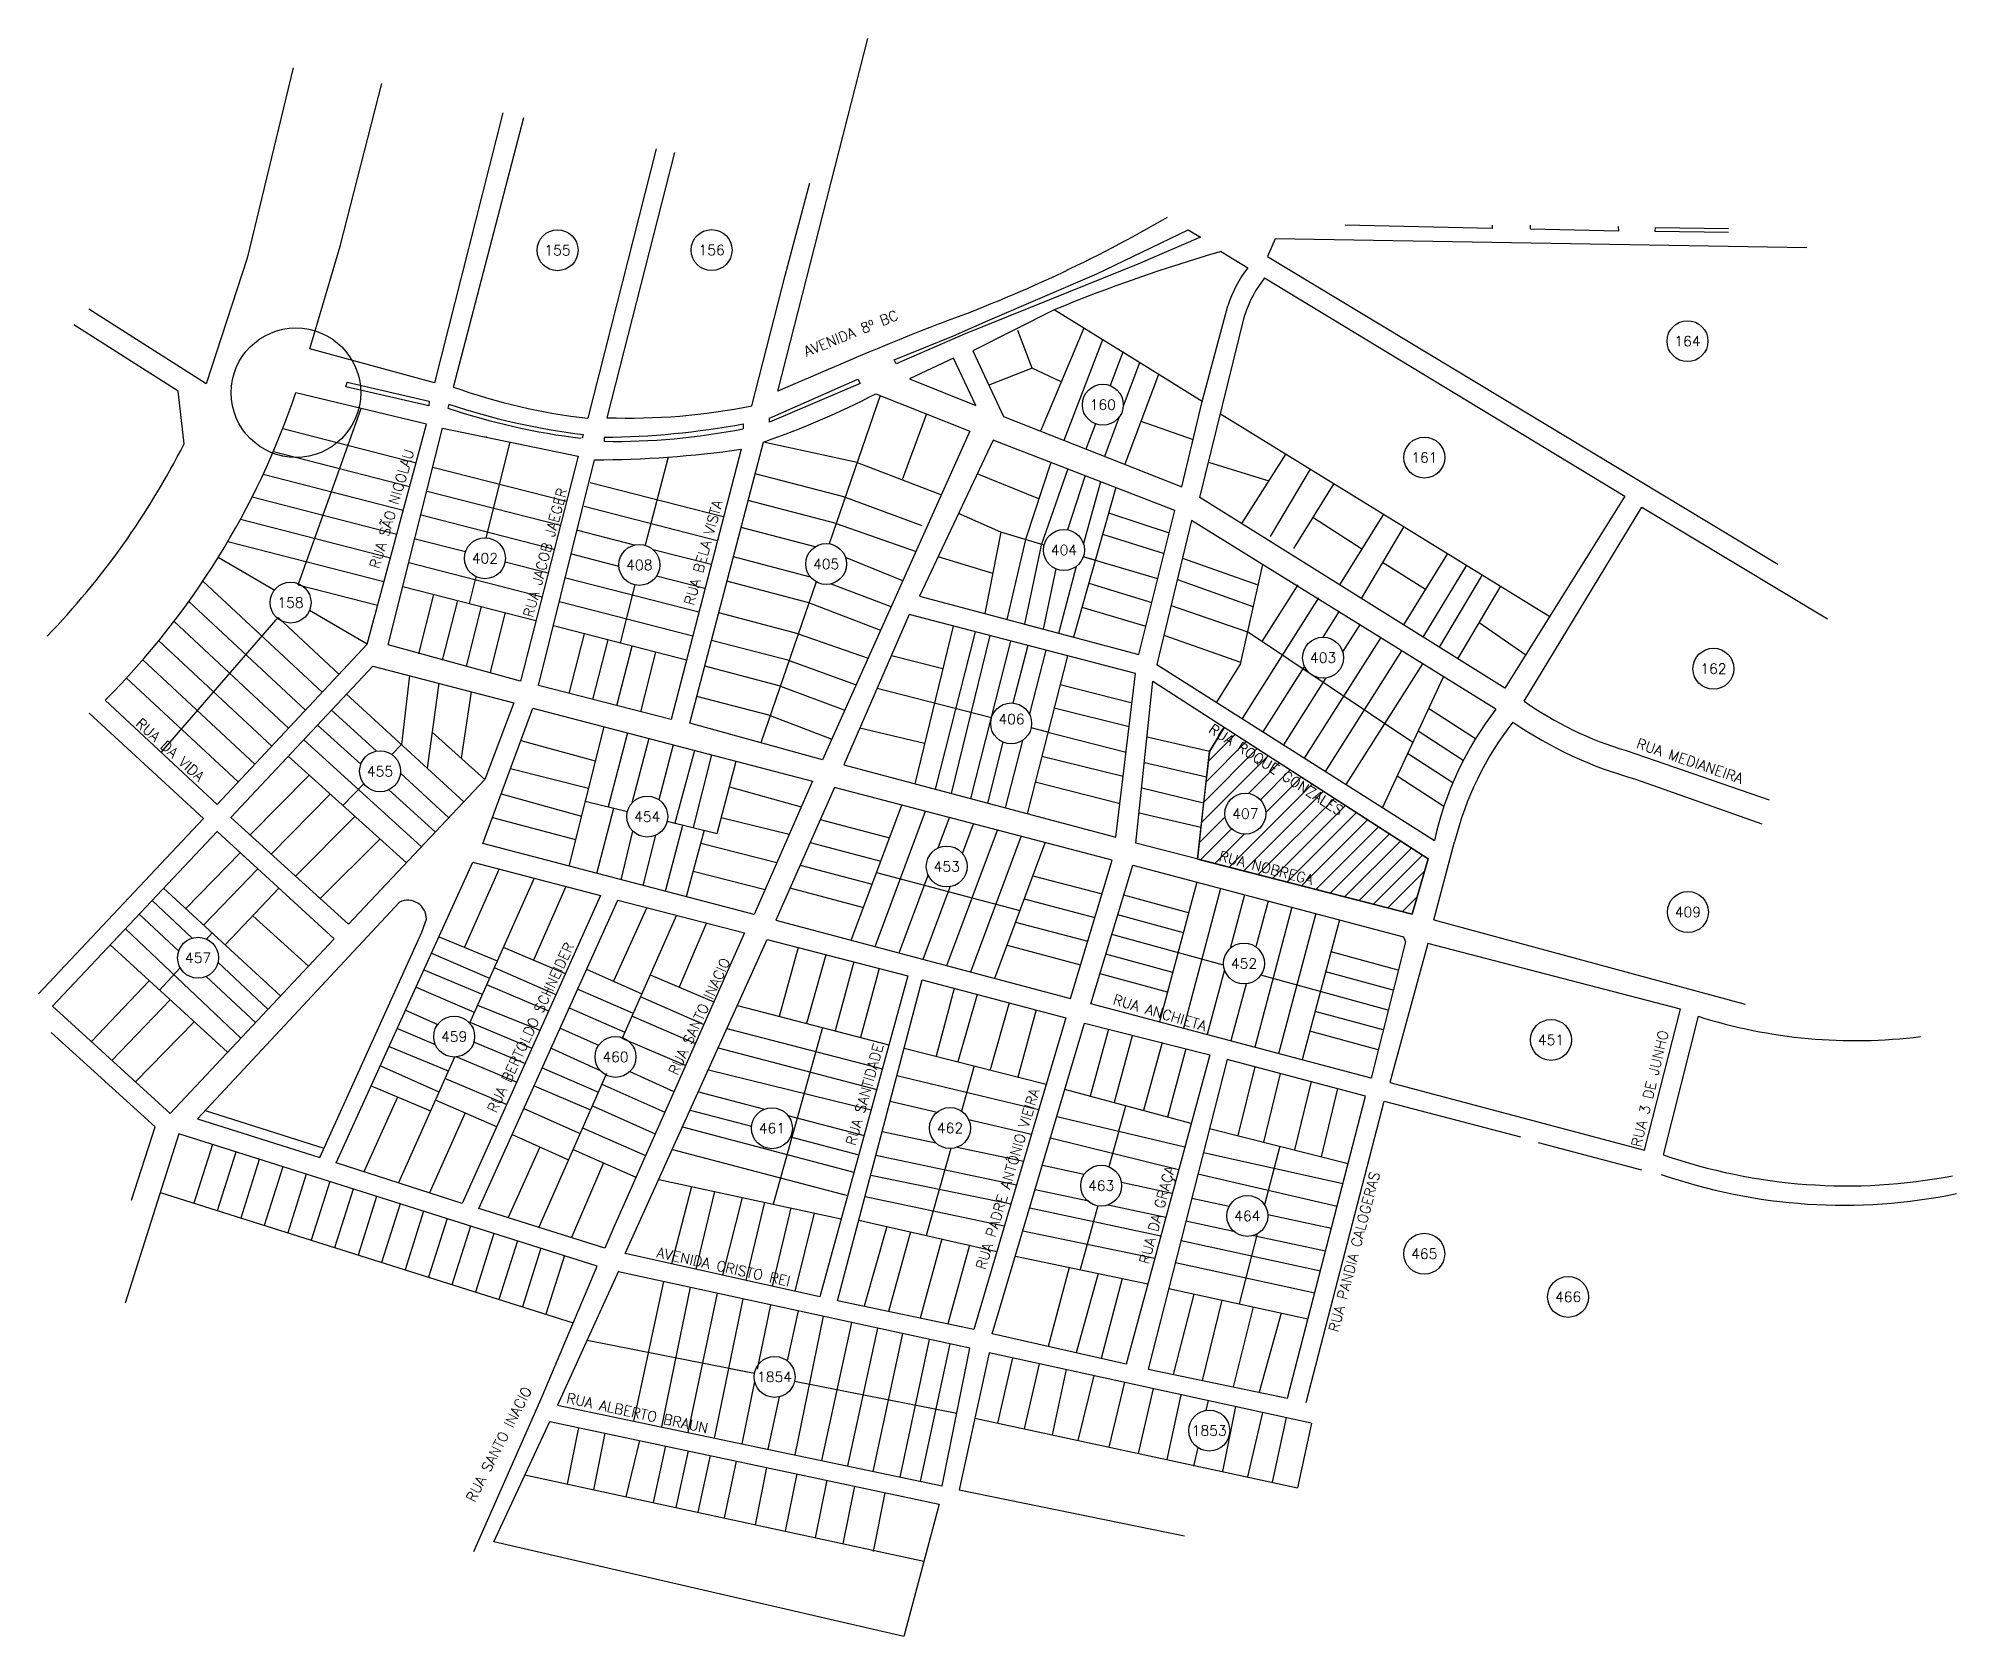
# Model space of a CAD drawing. Header units: feet. Extents: x 221 to 1156, y 203 to 982.
import ezdxf
from ezdxf.enums import TextEntityAlignment as Align

# ---------------------------------------------------------------- set-up
doc = ezdxf.new("R2010")
doc.units = ezdxf.units.FT
doc.header["$MEASUREMENT"] = 0
for name, color, linetype in [('DIVERSOS', 3, 'Continuous'), ('LOTES NOVOS', 1, 'Continuous'), ('QUADRAS', 1, 'Continuous'), ('TEXTO QUADRAS', 4, 'Continuous'), ('TEXTO RUAS NOVAS', 2, 'Continuous')]:
    doc.layers.add(name, color=color, linetype=linetype)
doc.styles.add('PADRAO_TXT', font='romans.shx')
doc.styles.add('ROMANS', font='romans.shx')

msp = doc.modelspace()

# ---------------------------------------------------------------- hatches: boundary and pattern name
at = {"layer": 'LOTES NOVOS'}
h = msp.add_hatch(dxfattribs=at)
h.set_pattern_fill('ANSI31', color=84, scale=50, style=0)
h.set_pattern_definition([(45, (599.3105, 543.4334), (-4.41942, 4.41942), [])])
h.paths.add_polyline_path([(786.04, 581.79), (890.84, 554.87), (898.61, 581.85), (799.19, 646), (791.96, 634.29), (790.54, 621.72), (789.1, 608.96), (787.78, 597.24)])
edge = h.paths.add_edge_path(flags=0)
edge.add_arc((809.45, 603.91), 9.98, 180, 360)
edge.add_arc((809.45, 603.91), 9.98, 0, 180)

# ---------------------------------------------------------------- linework, layer by layer
at = {"layer": 'DIVERSOS'}
for centre, radius in [((474.02, 878.65), 9.98), ((549.16, 878.74), 9.98), ((1025.07, 834.32), 9.98), ((346.43, 809.2), 31.58), ((739.95, 803.33), 9.98), ((896.73, 777.57), 9.98), ((720.99, 732.47), 9.98), ((438.6, 728.45), 9.98), ((513.93, 725.2), 9.98), ((605.03, 725.67), 9.98), ((343.81, 706.84), 9.98), ((847.36, 679.96), 9.98), ((1037.74, 674.6), 9.98), ((695.25, 647.9), 9.98), ((387.46, 624.58), 9.98), ((517.78, 602.48), 9.98), ((809.45, 603.91), 9.98), ((663.83, 578.16), 9.98), ((1025.29, 555.94), 9.98), ((298.72, 533.64), 9.98), ((808.79, 530.86), 9.98), ((423.6, 495.22), 9.98), ((958.52, 493.58), 9.98), ((502.28, 485.29), 9.98), ((578.57, 450.52), 9.98), ((665.41, 450.62), 9.98), ((739.14, 422.52), 9.98), ((810.41, 407.77), 9.98), ((896.7, 389.32), 9.98), ((966.86, 368.27), 9.98), ((579.86, 329.28), 9.98), ((791.84, 303.1), 9.98)]:
    msp.add_circle(centre, radius, dxfattribs=at)
at = {"layer": 'LOTES NOVOS'}
for points in [[(347.56, 715.44), (378.26, 801.52)], [(340.03, 791.71), (405.01, 775.04)], [(439.22, 787.48), (439.36, 788.01)], [(335.43, 780.5), (401.88, 763.45)], [(439.15, 738.42), (450.99, 785.06)], [(527.9, 777.77), (516.78, 734.77)], [(620.08, 775.19), (574.43, 785.12)], [(330.45, 769.39), (398.74, 751.87)], [(413.18, 772.94), (478.39, 756.22)], [(614.25, 758.2), (570.39, 769.68)], [(325.09, 758.37), (395.61, 740.28)], [(410.49, 761.25), (475.41, 744.59)], [(554.85, 748.58), (489.93, 765.25)], [(407.51, 749.62), (472.43, 732.97)], [(551.86, 736.96), (486.94, 753.62)], [(609.85, 745.35), (566.96, 756.58)], [(319.35, 747.46), (392.48, 728.7)], [(511.6, 734.91), (483.96, 742)], [(599.59, 734.04), (563.53, 743.48)], [(313.22, 736.64), (389.35, 717.11)], [(404.52, 738), (429.15, 731.68)], [(503.97, 724.47), (480.98, 730.38)], [(548.88, 725.34), (520.65, 732.58)], [(335.9, 712.93), (308.53, 728.87)], [(401.54, 726.37), (466.47, 709.72)], [(448.43, 726.73), (469.45, 721.34)], [(597.38, 719.26), (559.77, 729.11)], [(301.07, 717.31), (359.22, 663.2)], [(347.56, 715.44), (386.22, 705.53)], [(398.56, 714.75), (463.48, 698.1)], [(431.02, 706.42), (434.32, 719.43)], [(542.91, 702.09), (477.99, 718.75)], [(511.79, 715.44), (504.49, 687.17)], [(545.9, 713.71), (522.31, 719.77)], [(596.62, 706.77), (556.66, 717.23)], [(834.99, 715.53), (817.41, 687.84)], [(294.16, 707.34), (351.03, 654.43)], [(381.11, 686.61), (353.01, 702.97)], [(413.58, 710.85), (406.19, 681.78)], [(425.21, 707.9), (417.82, 678.82)], [(436.84, 704.95), (429.45, 675.87)], [(448.47, 701.99), (441.09, 672.92)], [(539.93, 690.47), (475.01, 707.13)], [(591.42, 691.61), (552.61, 701.77)], [(845.12, 709.1), (807.83, 650.36)], [(855.25, 702.67), (847.17, 689.94)], [(280.7, 633.81), (337.74, 699.58)], [(286.98, 697.64), (342.83, 645.66)], [(337.74, 699.58), (367.42, 671.96)], [(536.95, 678.84), (472.03, 695.51)], [(891.16, 638.69), (810.43, 692.5)], [(865.38, 696.24), (856.91, 682.89)], [(279.52, 688.19), (334.64, 636.9)], [(479.69, 662.57), (487.16, 691.62)], [(479.69, 662.57), (487.16, 691.62)], [(491.31, 659.58), (498.78, 688.64)], [(502.94, 656.6), (510.41, 685.66)], [(586.93, 678.53), (549.12, 688.43)], [(875.51, 689.81), (838.17, 630.98)], [(885.64, 683.38), (848.3, 624.55)], [(271.79, 678.99), (326.44, 628.13)], [(514.56, 653.62), (522.03, 682.67)], [(582.68, 666.11), (545.81, 675.76)], [(838.25, 675.88), (817.91, 643.84)], [(895.77, 676.95), (858.43, 618.12)], [(263.79, 670.04), (318.25, 619.36)], [(848.77, 670.07), (828.04, 637.41)], [(876.27, 606.79), (906.05, 670.59)], [(577.74, 651.71), (541.96, 661.08)], [(921.63, 640.38), (898.85, 655.16)], [(915.75, 629.89), (893.72, 644.18)], [(910.63, 618.92), (888.6, 633.2)], [(906.28, 607.43), (883.47, 622.22)], [(617.28, 542.18), (641.87, 608.14)], [(602.17, 601.01), (635.89, 592.11)], [(628.94, 539.09), (653.53, 605.08)], [(659.69, 587.25), (665.2, 602.01)], [(671.5, 584.56), (676.86, 598.95)], [(597.24, 589.9), (631.68, 580.81)], [(663.9, 529.82), (688.52, 595.89)], [(675.56, 526.73), (700.19, 592.82)], [(687.21, 523.64), (711.85, 589.76)], [(592.31, 578.79), (627.47, 569.51)], [(629.57, 575.16), (699.53, 556.7)], [(640.59, 536), (654.75, 574)], [(705.85, 573.65), (739.57, 564.75)], [(587.38, 567.68), (623.26, 558.21)], [(652.25, 532.91), (665.44, 568.31)], [(701.64, 562.35), (736.08, 553.26)], [(781.79, 555.5), (750.19, 564.14)], [(785.79, 570.52), (767.65, 502.33)], [(797.39, 567.45), (779.25, 499.25)], [(808.99, 564.39), (802.03, 538.21)], [(820.59, 561.32), (814.64, 538.95)], [(779.22, 545.84), (747.29, 554.57)], [(832.19, 558.25), (814.04, 490.02)], [(843.79, 555.19), (825.62, 486.85)], [(855.4, 552.12), (837.24, 483.86)], [(697.43, 551.05), (732.59, 541.77)], [(798.83, 530.11), (744.39, 544.99)], [(693.22, 539.75), (729.1, 530.28)], [(774.08, 526.51), (741.49, 535.42)], [(884.01, 527.55), (851.24, 536.51)], [(771.51, 516.84), (738.59, 525.84)], [(799.27, 527.84), (790.85, 496.18)], [(879.11, 508.16), (816.97, 525.15)], [(881.56, 517.85), (848.67, 526.85)], [(809.85, 520.94), (802.45, 493.1)], [(876.66, 498.46), (843.53, 507.52)], [(742.64, 498.79), (733.82, 466.15)], [(874.21, 488.76), (840.96, 497.85)], [(754.22, 495.66), (745.4, 463.02)], [(768.83, 492.36), (759.85, 459.11)], [(780.42, 489.23), (771.43, 455.98)], [(783.01, 452.85), (721.44, 469.49)], [(747.81, 449.05), (751.17, 461.46)], [(305.67, 442.54), (296.65, 413.93)], [(317.12, 438.93), (308.09, 410.32)], [(328.56, 435.32), (319.54, 406.71)], [(340.01, 431.71), (330.98, 403.1)], [(351.45, 428.1), (342.43, 399.49)], [(362.89, 424.49), (353.87, 395.88)], [(280.19, 419.12), (481.67, 355.58)], [(374.34, 420.88), (365.32, 392.27)], [(385.78, 417.27), (376.76, 388.66)], [(397.23, 413.66), (388.2, 385.05)], [(408.67, 410.05), (399.65, 381.44)], [(420.12, 406.44), (411.09, 377.83)], [(431.56, 402.84), (422.54, 374.22)], [(443, 399.23), (433.98, 370.61)], [(454.45, 395.62), (445.43, 367.01)], [(465.89, 392.01), (456.87, 363.4)], [(477.34, 388.4), (468.31, 359.79)]]:
    msp.add_lwpolyline(points, dxfattribs=at)
at = {"layer": 'LOTES NOVOS', "color": 74, "lineweight": 30}
msp.add_lwpolyline([(786.04, 581.79), (890.84, 554.87), (898.61, 581.85), (799.19, 646), (791.96, 634.29), (790.54, 621.72), (789.1, 608.96), (787.78, 597.24)], close=True, dxfattribs=at)
at = {"layer": 'QUADRAS'}
for p, q in [((581.47, 809.92), (625.33, 981.97)), ((345.01, 967.54), (322.59, 874.76)), ((368, 880.72), (388.34, 960.02)), ((447.31, 945.71), (414.03, 814)), ((423.32, 811.93), (457.52, 943.4)), ((522.06, 928.17), (488.78, 796.7)), ((531.11, 926.33), (498.11, 797)), ((585.03, 866.35), (597.05, 911.57)), ((929.77, 889.21), (858.21, 890.81)), ((929.77, 890.88), (929.77, 889.21)), ((948.53, 888.89), (948.53, 890.9)), ((991.4, 887.98), (948.53, 888.89)), ((991.31, 890.16), (991.4, 887.98)), ((1009.25, 887.79), (1009.43, 889.76)), ((1009.43, 889.76), (1045.05, 889.19)), ((353.2, 830.63), (368, 880.72)), ((736.98, 867.08), (781.58, 888.67)), ((787.63, 885.05), (757.04, 871.89)), ((781.58, 888.67), (787.63, 885.05)), ((824.05, 884.17), (820.23, 875.55)), ((1083.24, 879.81), (824.05, 884.17)), ((1045.05, 887.38), (1009.25, 887.79)), ((322.59, 874.76), (302.63, 813.49)), ((757.04, 871.89), (714.77, 854.83)), ((797.32, 878.21), (810.69, 870.09)), ((820.23, 875.55), (1069.19, 725.54)), ((568.85, 802.81), (585.03, 866.35)), ((684, 844.39), (736.98, 867.08)), ((818.82, 865.24), (994.53, 758.72)), ((714.77, 854.83), (672.86, 837.85)), ((788.45, 804.85), (800.9, 851.52)), ((289, 809.98), (238.07, 842.22)), ((302.63, 813.49), (245.52, 849.93)), ((667.06, 836.95), (684, 844.39)), ((716.2, 849.58), (676.52, 829.6)), ((754.06, 826.14), (716.2, 849.58)), ((787.27, 758.08), (809.13, 847.09)), ((638.2, 825.17), (667.06, 836.95)), ((672.86, 837.85), (639.24, 823.27)), ((705.53, 821.1), (698.52, 839.59)), ((730.7, 840.6), (709.52, 790.48)), ((739.84, 834.94), (720.99, 785.95)), ((414.03, 814), (353.2, 830.63)), ((639.24, 823.27), (638.2, 825.17)), ((667.06, 826.09), (645.68, 816)), ((677.99, 802.88), (667.06, 826.09)), ((676.52, 829.6), (691.57, 797.55)), ((749.63, 828.88), (743.47, 812.67)), ((788.45, 804.85), (749.63, 828.88)), ((757.84, 823.8), (749.9, 802.55)), ((370.81, 812.09), (371.47, 814.33)), ((371.47, 814.33), (411.47, 805.14)), ((577.44, 796.71), (620.4, 815.82)), ((620.4, 815.82), (621.65, 813.65)), ((645.68, 816), (677.99, 802.88)), ((705.53, 821.1), (684.38, 812.87)), ((719.63, 814.41), (705.53, 821.1)), ((767.05, 818.1), (750.6, 774.29)), ((291.91, 784.27), (289, 809.98)), ((410.08, 793.83), (346.43, 809.2)), ((411.19, 802.8), (370.81, 812.09)), ((411.47, 805.14), (411.19, 802.8)), ((621.65, 813.65), (577.44, 794.85)), ((631.28, 807.86), (606.48, 735.55)), ((629.19, 808.69), (675.16, 790.38)), ((778.42, 763.32), (788.45, 804.85)), ((421.08, 803.62), (420.58, 801.63)), ((577.44, 794.85), (577.44, 796.71)), ((653.92, 798.84), (642.15, 766.75)), ((691.57, 797.55), (778.42, 763.32)), ((747.97, 797.39), (740.79, 778.15)), ((758.52, 795.38), (784, 786.44)), ((797.3, 798.91), (957.88, 700.1)), ((381.11, 686.61), (410.08, 793.83)), ((391.4, 686.24), (417.94, 791.86)), ((417.94, 791.86), (484.04, 778.25)), ((486.55, 788.8), (486.06, 786.94)), ((496.69, 787.42), (496.82, 785.48)), ((564.62, 793.94), (564.62, 791.63)), ((675.16, 790.38), (603.28, 630.15)), ((686.48, 786.12), (650.51, 710.01)), ((775.09, 751.75), (686.48, 786.12)), ((736.38, 794), (731.73, 781.72)), ((484.04, 778.25), (455.88, 668.46)), ((464.81, 666.39), (492.08, 776.47)), ((563.53, 781.61), (529.44, 649.8)), ((538.56, 648.07), (574.43, 785.12)), ((829.12, 779.33), (807.64, 745.33)), ((620.08, 775.19), (661.28, 759.44)), ((708.73, 757.43), (678.65, 769.55)), ((714.56, 775.23), (702.21, 737.56)), ((722.8, 772.04), (709.84, 734.87)), ((731.29, 768.74), (722.67, 742.31)), ((791.49, 775.26), (820.83, 766.21)), ((841.08, 771.97), (821.49, 739.13)), ((614.25, 758.2), (651.68, 744.44)), ((746.3, 762.92), (725.61, 690.03)), ((738.88, 765.8), (730.47, 735.6)), ((935.96, 665.03), (787.27, 758.08)), ((852.54, 764.92), (832.89, 733.24)), ((994.53, 758.72), (935.96, 665.03)), ((690.26, 741.1), (669.56, 750.33)), ((742.79, 750.56), (772.36, 740.87)), ((757.45, 681.56), (775.09, 751.75)), ((842.32, 748.44), (866.26, 733.11)), ((876.77, 750.01), (855.3, 715.51)), ((945.4, 658.79), (1002.81, 753.4)), ((1002.81, 753.4), (1093.42, 699)), ((609.85, 745.35), (648.85, 731.73)), ((690.26, 741.1), (682.43, 701.51)), ((711.3, 734.87), (690.26, 741.1)), ((739.84, 740.13), (769.82, 730.79)), ((783.2, 746.82), (766.3, 676.73)), ((931.65, 654.94), (783.2, 746.82)), ((886.69, 743.91), (865.88, 708.88)), ((702.21, 737.56), (693.21, 698.65)), ((709.84, 734.87), (701.8, 696.36)), ((908.02, 730.78), (886.55, 695.95)), ((642.46, 717.47), (614.51, 728.82)), ((686.28, 720.97), (659.59, 729.23)), ((711.04, 693.9), (717.18, 723.24)), ((718.55, 691.91), (727.06, 724.54)), ((766.72, 718.44), (730.42, 729.2)), ((736.24, 727.48), (730.42, 729.2)), ((778.79, 728.52), (815.54, 715.55)), ((817.74, 725.44), (806.94, 676.77)), ((876.41, 726.6), (897.28, 713.36)), ((917.28, 725.09), (896.03, 690.02)), ((924.97, 720.35), (903.92, 685.08)), ((600.12, 716.98), (573.2, 638.48)), ((636.73, 704.71), (607.19, 715.92)), ((733.08, 716.33), (763.8, 706.83)), ((776.3, 718.17), (813.18, 704.89)), ((933.85, 714.89), (912.94, 679.43)), ((631.62, 693.31), (596.62, 706.77)), ((650.51, 710.01), (757.45, 681.56)), ((729.77, 704.68), (760.92, 695.36)), ((773.23, 705.44), (810.43, 692.5)), ((645.55, 700.97), (613.62, 627.65)), ((755.91, 672.21), (645.55, 700.97)), ((666.99, 695.38), (648.21, 618.46)), ((677.65, 692.6), (658.21, 615.8)), ((701.8, 696.36), (711.04, 693.9)), ((923.4, 697.16), (946.2, 681.41)), ((308.01, 608.41), (381.11, 686.61)), ((455.88, 668.46), (391.4, 686.24)), ((591.42, 691.61), (625.49, 679.66)), ((684.79, 690.74), (666.01, 613.73)), ((694.93, 688.1), (675.34, 611.26)), ((703.32, 685.91), (696.13, 657.85)), ((712.07, 683.63), (704.11, 652.52)), ((769.75, 691.02), (807.15, 677.74)), ((314.73, 602.03), (383.99, 675.92)), ((383.99, 675.92), (452.76, 657.92)), ((586.93, 678.53), (619.69, 666.73)), ((636.89, 681.07), (661.94, 674.69)), ((722.65, 680.87), (703.02, 603.9)), ((766.3, 676.73), (901.66, 590.81)), ((806.94, 676.77), (795.38, 658.27)), ((401.76, 671.26), (397.92, 637.67)), ((416.12, 667.51), (410.5, 626.13)), ((529.44, 649.8), (464.81, 666.39)), ((582.68, 666.11), (614.12, 654.31)), ((685.67, 650.71), (629.84, 664.88)), ((719.07, 666.85), (754.2, 657.94)), ((746.36, 592.39), (755.91, 672.21)), ((756.1, 589.48), (764.36, 668.46)), ((764.36, 668.46), (898.61, 581.85)), ((253.4, 659.22), (308.01, 608.41)), ((371.15, 662.22), (428.4, 609.71)), ((431.84, 663.39), (426.97, 631.02)), ((437.57, 589.37), (461.98, 655.35)), ((452.76, 657.92), (438.63, 620.55)), ((461.98, 655.35), (598.35, 619.76)), ((716.19, 655.54), (752.83, 646.5)), ((245.64, 652.91), (301.39, 601.49)), ((357, 647.13), (378.07, 627.99)), ((363.85, 654.43), (385.68, 634.4)), ((496.62, 646.31), (479.58, 578.37)), ((603.28, 630.15), (538.56, 648.07)), ((577.74, 651.71), (607.8, 640.22)), ((621.5, 645.74), (653.05, 638.26)), ((685.67, 650.71), (685.41, 650.77)), ((713.17, 643.72), (705.01, 645.79)), ((791.96, 634.29), (799.19, 646)), ((350.3, 639.98), (407.61, 587.67)), ((393.2, 632.75), (397.92, 637.67)), ((412.88, 643.68), (438.63, 620.55)), ((456.13, 639.55), (492.43, 629.62)), ((508.11, 643.31), (498.78, 607.28)), ((518.48, 640.61), (510.2, 608.97)), ((530.36, 637.51), (523.41, 610.72)), ((691.24, 638.76), (683.64, 609.05)), ((700.8, 639.6), (692.38, 606.73)), ((713.17, 643.72), (751.33, 633.96)), ((791.96, 634.29), (761.51, 641.16)), ((342.72, 631.9), (400.31, 579.92)), ((540.78, 634.79), (531.29, 599.32)), ((549.18, 632.6), (540.11, 597.16)), ((551.81, 594.29), (561.17, 629.46)), ((613.62, 627.65), (746.36, 592.39)), ((710.18, 631.97), (749.93, 622.22)), ((790.54, 621.72), (760.2, 628.7)), ((786.04, 581.79), (791.96, 634.29)), ((995.15, 634.74), (1064.94, 610.72)), ((324.06, 593.56), (352.84, 622.76)), ((369.32, 607.88), (379.53, 618.51)), ((438.63, 620.55), (372.07, 549.98)), ((397.4, 623.65), (421.07, 601.93)), ((451.1, 625.97), (489.09, 616.3)), ((598.35, 619.76), (569.86, 554.74)), ((706.99, 619.44), (748.34, 608.91)), ((999.8, 620.79), (1061.4, 598.96)), ((334.33, 584.24), (363.14, 613.47)), ((391.75, 615.57), (414.47, 594.94)), ((446.5, 613.51), (485.68, 602.7)), ((487.52, 610.04), (508.11, 604.99)), ((557.84, 616.96), (592.86, 607.25)), ((609.15, 616.73), (580.4, 551.96)), ((744.56, 581.17), (609.15, 616.73)), ((789.1, 608.96), (758.92, 616.42)), ((301.39, 601.49), (220.83, 516.02)), ((372.07, 549.98), (314.73, 602.03)), ((346.17, 573.49), (375.18, 602.6)), ((442.28, 602.11), (482.82, 591.31)), ((493.21, 574.81), (501.43, 606.63)), ((527.51, 600.24), (551.81, 594.29)), ((527.51, 600.24), (531.29, 599.32)), ((553.89, 602.12), (587.01, 593.89)), ((787.78, 597.24), (757.64, 604.2)), ((227.74, 510.07), (307.98, 595.23)), ((307.98, 595.23), (365.01, 542.84)), ((358.2, 562.57), (387.42, 591.55)), ((569.86, 554.74), (437.57, 589.37)), ((505.03, 571.71), (510.73, 595.41)), ((515.79, 568.89), (522.01, 593.43)), ((526.66, 566.05), (535.19, 598.36)), ((545.54, 595.83), (536.68, 563.43)), ((543.83, 589.57), (580.98, 580.13)), ((890.84, 554.87), (756.1, 589.48)), ((901.42, 552.2), (911.47, 590.1)), ((319.3, 584.83), (292.74, 557.61)), ((327.8, 577.02), (318.65, 585.43)), ((318.65, 585.43), (319.3, 584.83)), ((366.05, 433.6), (432.78, 580.3)), ((432.78, 580.3), (494.89, 564.06)), ((724.11, 513.86), (744.56, 581.17)), ((898.61, 581.85), (890.84, 554.87)), ((301.44, 549.61), (327.8, 577.02)), ((445.49, 576.98), (428.57, 538.78)), ((462.56, 572.51), (431.09, 501.81)), ((540.1, 575.94), (575.2, 566.94)), ((734.17, 511.22), (754.62, 578.76)), ((754.62, 578.76), (886.56, 543.88)), ((276.32, 561.63), (295.9, 543.22)), ((281.91, 567.56), (338.98, 515.11)), ((311.95, 539.95), (338.15, 567.52)), ((494.89, 564.06), (427.52, 413.84)), ((435.68, 411.45), (503.37, 561.8)), ((478.03, 568.47), (462.29, 532.55)), ((503.37, 561.8), (565.16, 545.88)), ((269.97, 554.88), (289.29, 536.92)), ((396.95, 560.75), (298.49, 455.12)), ((325.45, 554.16), (352.6, 529.62)), ((407.85, 546.06), (410.08, 552.45)), ((517.51, 558.16), (501.37, 522.18)), ((532.01, 554.42), (505.65, 494.69)), ((580.4, 551.96), (724.11, 513.86)), ((901.42, 552.2), (1053.15, 511)), ((263.29, 547.8), (319.64, 494.5)), ((365.01, 542.84), (285.09, 457.69)), ((302.81, 542.75), (305.6, 545.79)), ((358.04, 436.31), (407.85, 546.06)), ((416.23, 543.93), (444.57, 532.09)), ((565.16, 545.88), (501.95, 403.5)), ((546.67, 550.64), (533.33, 519.31)), ((886.56, 543.88), (887.49, 541.35)), ((255.85, 539.9), (313.11, 487.55)), ((412.61, 535.97), (440.83, 523.68)), ((447.58, 538.86), (477.78, 525.91)), ((507.07, 389.43), (576.27, 542.51)), ((576.27, 542.51), (644.9, 524.79)), ((591.31, 538.63), (582.11, 505.07)), ((604.85, 535.13), (595.45, 501.59)), ((887.49, 541.35), (870.73, 474.97)), ((898.46, 540.62), (879.94, 472.79)), ((1021.69, 508.57), (898.46, 540.62)), ((279.97, 517.85), (290, 528.79)), ((302.68, 524.47), (326.76, 502.09)), ((308.46, 531.41), (332.8, 508.52)), ((408.87, 527.75), (437.33, 515.82)), ((443.15, 528.9), (473.2, 515.7)), ((488.21, 528.13), (515.05, 516)), ((519.18, 525.36), (550.17, 512.1)), ((644.9, 524.79), (601.86, 368.32)), ((618.54, 531.59), (609.42, 497.96)), ((630.83, 528.42), (621.7, 494.75)), ((274.94, 522.45), (246.66, 492.79)), ((405.03, 519.29), (433.43, 507.07)), ((439.43, 520.54), (469.64, 507.76)), ((483.84, 518.41), (510.93, 506.66)), ((545.27, 501.08), (514.4, 514.53)), ((610.61, 366.4), (651.76, 522.86)), ((651.76, 522.86), (721.9, 504.38)), ((667.49, 518.72), (658.6, 485.66)), ((678.6, 515.79), (669.29, 482.94)), ((285.09, 457.69), (227.74, 510.07)), ((285.12, 513.14), (256.69, 483.63)), ((399.93, 508.09), (415.59, 501.18)), ((435, 510.6), (465.43, 498.37)), ((479.72, 509.26), (506.83, 497.36)), ((541.15, 491.79), (510.29, 505.2)), ((561.74, 510.38), (635.64, 491.12)), ((694.35, 511.64), (684.97, 478.93)), ((707.41, 508.2), (698.51, 475.48)), ((870.73, 474.97), (734.17, 511.22)), ((1004.05, 439.88), (1021.69, 508.57)), ((277.72, 451.22), (227.1, 497.22)), ((296.81, 502.45), (268.24, 473.08)), ((395.9, 499.22), (414.36, 491.42)), ((431.27, 502.21), (431.09, 501.81)), ((431.27, 502.21), (461.48, 489.57)), ((475.25, 499.34), (494.05, 490.95)), ((506.83, 497.36), (505.46, 494.26)), ((556.64, 499.09), (632.42, 479.43)), ((603.18, 499.58), (579.18, 413.51)), ((721.9, 504.38), (676.96, 352.46)), ((686.06, 350.2), (731, 501.74)), ((731, 501.74), (792.05, 486.28)), ((1030.32, 505.1), (1013.26, 437.61)), ((391.86, 490.36), (420.69, 478.44)), ((458.09, 482.01), (433.21, 492.51)), ((470.85, 489.57), (494.76, 478.72)), ((536.38, 481.05), (505.46, 494.26)), ((552.39, 489.69), (629.67, 469.44)), ((643.02, 489.64), (712.31, 471.96)), ((387.6, 480.98), (416.15, 468.23)), ((423.72, 485.24), (396.4, 423.85)), ((454.04, 472.98), (424.57, 485.28)), ((497.96, 477.27), (464.84, 402.24)), ((466.5, 479.91), (493.93, 468.16)), ((509.22, 478.11), (530.79, 468.46)), ((547.56, 479.01), (626.93, 459.48)), ((677.22, 480.91), (670.98, 458.91)), ((792.05, 486.28), (751.28, 335.5)), ((800.57, 484.01), (762.05, 333.04)), ((868.09, 466.22), (800.57, 484.01)), ((814.09, 480.45), (805.74, 446.94)), ((826.5, 477.18), (818.35, 443.75)), ((383.11, 471.12), (412.04, 458.98)), ((449.18, 462.13), (419.1, 474.85)), ((462.56, 471.15), (490.11, 459.48)), ((495.61, 471.96), (526.27, 458.28)), ((542.69, 468.24), (574.87, 459.79)), ((639.52, 476.31), (708.65, 459.58)), ((841.48, 473.24), (833.36, 439.95)), ((854.32, 469.85), (846.4, 436.64)), ((879.94, 472.79), (1004.05, 439.88)), ((302.21, 459.11), (360.09, 440.84)), ((396.03, 465.7), (379.59, 429.25)), ((414.4, 464.3), (444.33, 451.33)), ((457.64, 460.22), (485.02, 447.96)), ((491, 461.5), (521.63, 447.83)), ((538.69, 459.39), (568.63, 451.45)), ((636.2, 463.69), (659.1, 458.36)), ((829.94, 318.89), (868.09, 466.22)), ((839.06, 316.72), (877.21, 463.68)), ((877.21, 463.68), (943.64, 446.25)), ((266.24, 415.39), (277.72, 451.22)), ((298.49, 455.12), (358.04, 436.31)), ((428.98, 457.98), (411.58, 418.97)), ((486.24, 450.72), (516.95, 437.3)), ((534.99, 451.19), (618.55, 429.02)), ((586.36, 456.78), (623.5, 447.02)), ((674.48, 454.78), (705.12, 447.66)), ((717.51, 456.25), (779.92, 441.42)), ((747.81, 449.05), (742.95, 431.75)), ((792, 450.42), (859.57, 433.31)), ((289.25, 447.72), (263.1, 365.18)), ((493.36, 383.34), (289.25, 447.72)), ((465.44, 441.34), (449.95, 406.94)), ((451.87, 447.4), (479.35, 435.12)), ((481.61, 440.23), (512.22, 426.64)), ((530.03, 440.22), (615.45, 417.74)), ((587.67, 446.41), (620.91, 437.6)), ((632.32, 448.94), (658.49, 443.43)), ((665.8, 440.64), (653.79, 398.26)), ((668.84, 441.24), (701.21, 434.42)), ((714.41, 445.78), (776.92, 430.32)), ((826.25, 441.75), (818.85, 413.1)), ((1002.77, 430.14), (952.37, 443.42)), ((427.52, 413.84), (366.05, 433.6)), ((496.44, 433.65), (480.83, 397.18)), ((629.28, 437.4), (697.8, 422.91)), ((710.49, 432.56), (730.88, 428.12)), ((788.98, 438.61), (857.05, 423.59)), ((523.4, 425.56), (612.31, 406.34)), ((539.35, 422.12), (529.62, 384.41)), ((626.73, 427.7), (695.08, 413.69)), ((748.99, 424.18), (773.8, 418.78)), ((786.36, 428.32), (854.17, 412.46)), ((550.61, 419.68), (541.54, 381.75)), ((564.06, 416.77), (554.54, 378.86)), ((574.96, 414.42), (565.78, 376.36)), ((587.82, 411.64), (578.7, 373.48)), ((623.98, 417.23), (691.89, 402.9)), ((704.29, 411.66), (768.19, 398.03)), ((706.95, 420.63), (732.27, 415.28)), ((737.58, 412.66), (728.84, 381.57)), ((742.5, 413.12), (770.66, 407.17)), ((783.34, 416.49), (801.64, 412.55)), ((497.16, 392.01), (435.68, 411.45)), ((501.95, 403.5), (497.16, 392.01)), ((599.23, 409.17), (589.74, 371.02)), ((620.95, 405.69), (688.21, 390.47)), ((634.59, 402.6), (623.57, 363.68)), ((780.5, 405.36), (803.71, 400.36)), ((820.36, 408.52), (851.42, 401.84)), ((646.09, 400), (635.43, 361.19)), ((661.41, 396.53), (650.85, 357.95)), ((674.96, 393.46), (664.37, 355.11)), ((700.96, 400.42), (765.24, 387.13)), ((778.08, 395.85), (846.03, 381.04)), ((815.21, 399.01), (806.39, 364.89)), ((813.47, 398.26), (848.54, 390.72)), ((601.86, 368.32), (507.07, 389.43)), ((697.31, 388.11), (761.88, 374.72)), ((775.32, 385.05), (843.26, 370.34)), ((466.55, 319.68), (493.36, 383.34)), ((503.77, 380.8), (474.07, 315.53)), ((675.04, 343.25), (503.67, 380.58)), ((525.69, 375.78), (511.12, 307.73)), ((723.6, 382.66), (713.3, 344.06)), ((737.65, 379.74), (726.89, 341)), ((749.37, 377.31), (739.08, 338.25)), ((538.69, 372.95), (524.69, 304.88)), ((551.88, 370.08), (537.58, 302.17)), ((564.33, 367.36), (550.42, 299.47)), ((676.96, 352.46), (610.61, 366.4)), ((772.08, 372.35), (839.96, 357.59)), ((784.39, 369.68), (774.32, 330.48)), ((797.96, 366.73), (788.47, 327.53)), ((577.89, 364.41), (571.39, 333)), ((591.33, 361.48), (586.02, 337.14)), ((603.57, 358.82), (589.73, 291.21)), ((617.45, 355.79), (602.71, 288.48)), ((813.2, 363.41), (803.46, 324.41)), ((826.97, 360.42), (816.14, 321.77)), ((488.49, 347.21), (570.04, 331.08)), ((630.03, 353.05), (615.36, 285.82)), ((642.17, 350.41), (627.83, 283.19)), ((655.3, 347.55), (640.98, 280.43)), ((751.28, 335.5), (686.06, 350.2)), ((665.41, 345.35), (650.93, 278.34)), ((661.67, 276.08), (675.04, 343.25)), ((684.52, 341.02), (669.87, 274.17)), ((841.5, 306.75), (684.52, 341.02)), ((695.88, 338.54), (688.63, 306.71)), ((557.41, 333.58), (570.1, 331.07)), ((708.94, 335.69), (701.59, 303.92)), ((722.06, 332.82), (715.16, 301)), ((735.49, 329.89), (727.79, 298.28)), ((762.05, 333.04), (829.94, 318.89)), ((433.26, 244.16), (466.55, 319.68)), ((570.15, 326.98), (563.87, 296.64)), ((582.18, 319.57), (576.6, 293.97)), ((589.62, 327.21), (668.74, 311.57)), ((750.45, 326.63), (742.82, 295.05)), ((764.45, 323.57), (757.24, 291.94)), ((778.06, 320.6), (771.16, 288.95)), ((474.07, 315.53), (661.67, 276.08)), ((677.52, 309.1), (795.82, 283.64)), ((791.25, 317.72), (790.2, 312.95)), ((804.61, 314.8), (798.35, 283.09)), ((817.74, 311.94), (810.52, 280.47)), ((829.4, 309.39), (822.54, 277.89)), ((470.26, 307.59), (660.1, 267.19)), ((484.21, 304.62), (478.71, 277.04)), ((497.15, 301.87), (491.54, 274.26)), ((841.72, 306.7), (834.96, 275.21)), ((513.92, 298.3), (507.35, 270.84)), ((526.62, 295.59), (520.62, 267.97)), ((537.69, 293.24), (531.7, 265.57)), ((548.49, 290.94), (542.42, 263.24)), ((786.21, 294.85), (784.21, 285.76)), ((458.14, 281.5), (652.66, 239.37)), ((561.19, 288.24), (555.22, 260.47)), ((575.93, 285.1), (570.43, 257.18)), ((590.73, 281.95), (585.08, 254)), ((795.82, 283.64), (834.95, 275.18)), ((605.27, 278.86), (599.68, 250.84)), ((618.84, 275.97), (613.18, 247.92)), ((633.71, 272.8), (627.95, 244.16)), ((669.87, 274.17), (779.84, 251.83))]:
    msp.add_line(p, q, dxfattribs=at)
msp.add_lwpolyline([(660.1, 267.19), (642.82, 202.62), (442.95, 248.78), (470.26, 307.59)], dxfattribs=at)
for centre, radius, start, end in [((432.13, 1476.4), 673.31, 289.82866, 300.25853), ((1018.13, 116.79), 792.56, 106.15641, 112.39326), ((855.14, 834.79), 56.76, 141.54615, 162.86281), ((865.72, 828.53), 59.55, 141.95576, 161.84587), ((1539.91, -1369.23), 2380.61, 111.6783, 113.74107), ((-22.32, 934.07), 389.31, 315.09055, 341.29306), ((521.36, 1085.08), 290.22, 250.25534, 263.55508), ((441.7, 1168.86), 406.05, 289.08065, 297.49935), ((527.87, 1125.1), 340.8, 251.65027, 262.86756), ((527.34, 1121.14), 334.83, 251.4966, 263.00267), ((508.94, 1098.35), 301.54, 267.94172, 281.4585), ((492.06, 1192.81), 405.41, 270.65426, 280.30972), ((501.99, 1105.11), 319.67, 269.073, 281.29908), ((-54.6, 960.4), 388.71, 316.02273, 333.05528), ((491.74, 1280.86), 504.38, 270.03911, 278.18266), ((1060.39, 555.66), 162.58, 142.36288, 167.51448), ((1041.64, 794.42), 166.31, 234.64189, 253.76777), ((1062.86, 552.5), 155.99, 142.00262, 166.05077), ((1052.69, 813.4), 199.74, 235.62983, 254.64472), ((400.96, 552.55), 9.13, 359.37838, 116.02941), ((1106.95, 746.53), 253.29, 252.38951, 277.19062), ((1102.7, 693.38), 270.96, 250.72579, 280.97984), ((1101.14, 684), 270.99, 250.85319, 281.75258)]:
    msp.add_arc(centre, radius, start, end, dxfattribs=at)

# ---------------------------------------------------------------- texts
at = {"layer": 'TEXTO QUADRAS', "style": 'PADRAO_TXT'}
for s, p in [('155', (474.02, 878.65)), ('156', (549.16, 878.74)), ('164', (1025.07, 834.32)), ('160', (739.95, 803.33)), ('161', (896.73, 777.57)), ('402', (438.6, 728.45)), ('404', (720.99, 732.47)), ('408', (513.93, 725.2)), ('405', (605.03, 725.67)), ('158', (343.81, 706.84)), ('403', (847.36, 679.96)), ('162', (1037.74, 674.6)), ('406', (695.39, 650.03)), ('455', (387.46, 624.58)), ('454', (517.78, 602.48)), ('407', (809.45, 603.91)), ('453', (663.83, 578.16)), ('409', (1025.29, 555.94)), ('457', (298.72, 533.64)), ('452', (808.79, 530.86)), ('459', (423.6, 495.22)), ('451', (958.52, 493.58)), ('460', (502.28, 485.29)), ('461', (578.57, 450.52)), ('462', (665.41, 450.62)), ('463', (739.14, 422.52)), ('464', (810.41, 407.77)), ('465', (896.7, 389.32)), ('466', (966.86, 368.27)), ('1854', (579.86, 329.28)), ('1853', (791.84, 303.1))]:
    msp.add_text(s, height=4.967, rotation=0.06262, dxfattribs=at).set_placement(p, align=Align.MIDDLE_CENTER)
at = {"layer": 'TEXTO RUAS NOVAS', "style": 'ROMANS'}
for s, height, rotation, p in [('AVENIDA 8º BC', 4.9671, 22.03459, (595.43, 826.74)), ('RUA SÃO NICOLAU', 4.9671, 73.42353, (386.96, 722.95)), ('RUA JACOB JAEGER', 4.9671, 74.98027, (461.95, 699.17)), ('RUA BELA VISTA', 4.9671, 74.49189, (540.47, 705.09)), ('RUA DA VIDA', 4.9671, 318.04086, (267.81, 647.26)), ('RUA ROQUE GONZALES', 4.9671, 327.27136, (791.1, 643.88)), ('RUA MEDIANEIRA', 4.9671, 341.08314, (999.75, 636.07)), ('RUA NOBREGA', 4.9671, 345.41938, (796.26, 580.99)), ('RUA BERTOLDO SCHNEIDER', 4.9671, 65.02457, (444.06, 457.57)), ('RUA SANTO INACIO', 4.9747, 65.10548, (532.43, 475.97)), ('RUA ANCHIETA', 4.9671, 343.4468, (744.5, 511.14)), ('RUA 3 DE JUNHO', 4.9671, 76.5335, (1002.39, 441)), ('RUA SANTIDADE', 4.9671, 74.40603, (619.27, 441.67)), ('RUA PADRE ANTÔNIO VIEIRA', 4.9671, 73.22592, (682.69, 381.18)), ('RUA DA GRAÇA', 4.9671, 74.79349, (762.35, 383.88)), ('RUA PANDIA CALOGERAS', 4.9671, 75.31298, (854.73, 350.71)), ('AVENIDA CRISTO REI', 4.9671, 347.53869, (522.01, 387.69)), ('RUA SANTO INACIO', 4.9747, 62.9564, (433.56, 267.76)), ('RUA ALBERTO BRAUN', 4.9671, 347.7293, (477.98, 316.7))]:
    msp.add_text(s, height=height, rotation=rotation, dxfattribs=at).set_placement(p)

doc.saveas('drawing.dxf')
